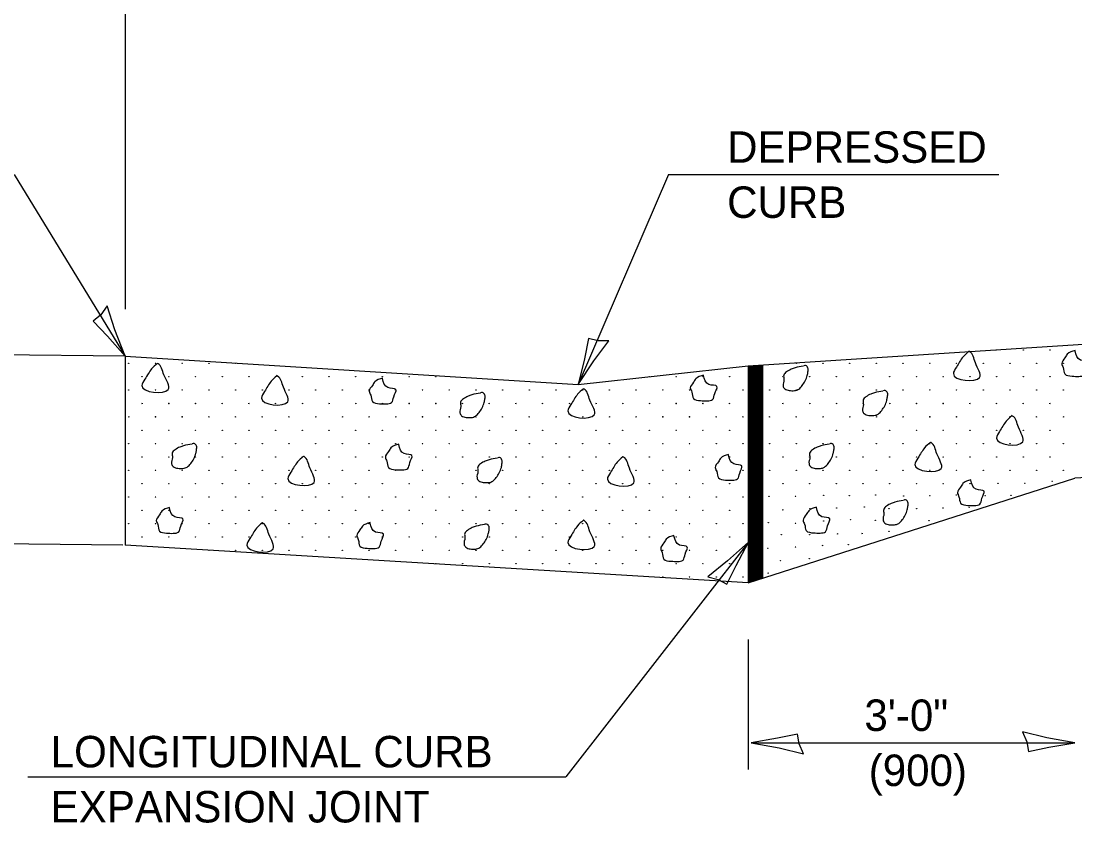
# Model space of a CAD drawing. Extents: x 100779 to 101459, y 100327 to 100767.
# Drawn here: x 100870.8 to 100966.2, y 100621.3 to 100693.9 of the extents above; entities that cross this region are included whole.
import ezdxf

# ---------------------------------------------------------------- set-up
doc = ezdxf.new("R2010")
doc.units = 0
for name, color, linetype in [('Design_PR_Back of Gutter or Curb line', 7, 'Continuous'), ('Design_PR_Roadway Dimensions', 7, 'Continuous'), ('Design_PR_Roadway Notes', 7, 'Continuous'), ('Level 11', 7, 'Continuous'), ('Level 29', 7, 'Continuous'), ('Level 43', 7, 'Continuous'), ('ROW_EX ROW Line', 7, 'Continuous'), ('Stage_Construction Traffic Control', 7, 'Continuous')]:
    doc.layers.add(name, color=color, linetype=linetype)

msp = doc.modelspace()

# ---------------------------------------------------------------- linework, layer by layer
at = {"layer": 'Design_PR_Back of Gutter or Curb line'}
for p, q in [((100936.602, 100662.717), (101136.666, 100675.542)), ((100880.172, 100663.574), (100921.212, 100661.009)), ((100880.172, 100663.574), (100880.172, 100646.476)), ((101148.64, 100663.574), (100966.202, 100652.541)), ((100921.212, 100661.009), (100936.602, 100662.717)), ((100936.602, 100643.054), (100966.202, 100652.541)), ((100936.602, 100643.054), (100880.172, 100646.476))]:
    msp.add_line(p, q, dxfattribs=at)
at = {"layer": 'Design_PR_Roadway Notes'}
for p, q in [((100870.147, 100680.022), (100880.172, 100663.574)), ((100929.385, 100680.022), (100921.212, 100661.009)), ((100929.387, 100680.023), (100959.297, 100680.023)), ((100936.647, 100646.759), (100920.094, 100625.502)), ((100871.368, 100625.503), (100920.096, 100625.503))]:
    msp.add_line(p, q, dxfattribs=at)
for points in [[(100878.549, 100668.147), (100877.97, 100667.342), (100877.301, 100666.758), (100878.585, 100665.388), (100880.172, 100663.574), (100879.246, 100665.977)], [(100924.001, 100664.98), (100923.009, 100664.986), (100922.146, 100665.193), (100921.772, 100663.354), (100921.212, 100661.009), (100922.635, 100663.154)], [(100932.946, 100643.622), (100933.904, 100643.367), (100934.685, 100642.948), (100935.513, 100644.633), (100936.647, 100646.759), (100934.726, 100645.043)]]:
    msp.add_lwpolyline(points, close=True, dxfattribs=at)
at = {"layer": 'Level 11'}
for points in [[(100956.582, 100664.011), (100956.075, 100663.528), (100955.465, 100662.59), (100955.191, 100662.01), (100957.572, 100661.661), (100957.188, 100662.985), (100956.654, 100663.996), (100956.561, 100664.036)], [(100966.211, 100664.093), (100965.508, 100663.76), (100965.297, 100663.435), (100965.007, 100662.922), (100965.143, 100662.554), (100965.297, 100661.974), (100965.94, 100661.775), (100966.546, 100661.759), (100967.032, 100661.877), (100967.222, 100662.415), (100967.422, 100663.057), (100966.7, 100663.236), (100966.211, 100664.057)], [(100883.09, 100662.928), (100882.583, 100662.445), (100881.977, 100661.507), (100881.699, 100660.927), (100884.08, 100660.58), (100883.696, 100661.902), (100883.162, 100662.907), (100883.069, 100662.955)], [(100941.614, 100662.687), (100940.854, 100662.533), (100940.516, 100662.409), (100940.075, 100662.164), (100939.828, 100661.872), (100939.849, 100661.476), (100939.767, 100660.897), (100939.921, 100660.64), (100940.335, 100660.486), (100940.803, 100660.471), (100941.186, 100660.604), (100941.5, 100660.933), (100941.777, 100661.343), (100941.967, 100661.845), (100942.024, 100662.164), (100942.024, 100662.512), (100941.813, 100662.728), (100941.644, 100662.708)], [(100893.909, 100661.799), (100893.407, 100661.317), (100892.801, 100660.378), (100892.524, 100659.799), (100894.904, 100659.451), (100894.52, 100660.773), (100893.987, 100661.778), (100893.893, 100661.826)], [(100903.498, 100661.594), (100902.795, 100661.262), (100902.578, 100660.939), (100902.291, 100660.426), (100902.424, 100660.055), (100902.578, 100659.476), (100903.221, 100659.276), (100903.83, 100659.261), (100904.319, 100659.383), (100904.507, 100659.916), (100904.703, 100660.559), (100903.984, 100660.737), (100903.498, 100661.558)], [(100932.568, 100661.881), (100931.871, 100661.543), (100931.656, 100661.22), (100931.369, 100660.707), (100931.502, 100660.338), (100931.656, 100659.759), (100932.296, 100659.563), (100932.902, 100659.542), (100933.389, 100659.666), (100933.579, 100660.203), (100933.78, 100660.846), (100933.056, 100661.024), (100932.568, 100661.845)], [(100912.352, 100660.239), (100911.586, 100660.086), (100911.244, 100659.968), (100910.813, 100659.717), (100910.56, 100659.43), (100910.581, 100659.035), (100910.505, 100658.455), (100910.659, 100658.199), (100911.069, 100658.045), (100911.535, 100658.03), (100911.921, 100658.163), (100912.238, 100658.491), (100912.51, 100658.896), (100912.7, 100659.403), (100912.762, 100659.717), (100912.762, 100660.07), (100912.546, 100660.287), (100912.377, 100660.266)], [(100921.673, 100660.625), (100921.164, 100660.143), (100920.554, 100659.204), (100920.283, 100658.624), (100922.663, 100658.271), (100922.278, 100659.599), (100921.744, 100660.604), (100921.652, 100660.646)], [(100948.811, 100660.426), (100948.051, 100660.272), (100947.707, 100660.152), (100947.272, 100659.907), (100947.025, 100659.614), (100947.04, 100659.225), (100946.964, 100658.64), (100947.118, 100658.383), (100947.529, 100658.229), (100948, 100658.214), (100948.385, 100658.347), (100948.703, 100658.676), (100948.974, 100659.086), (100949.164, 100659.588), (100949.225, 100659.907), (100949.225, 100660.255), (100949.011, 100660.471), (100948.836, 100660.45)], [(100960.481, 100658.178), (100959.979, 100657.701), (100959.367, 100656.757), (100959.096, 100656.177), (100961.471, 100655.824), (100961.091, 100657.152), (100960.559, 100658.163), (100960.466, 100658.203)], [(100886.24, 100655.628), (100885.475, 100655.474), (100885.136, 100655.356), (100884.701, 100655.106), (100884.449, 100654.817), (100884.469, 100654.424), (100884.393, 100653.842), (100884.547, 100653.586), (100884.958, 100653.432), (100885.423, 100653.417), (100885.809, 100653.551), (100886.126, 100653.874), (100886.398, 100654.285), (100886.588, 100654.792), (100886.645, 100655.106), (100886.645, 100655.459), (100886.434, 100655.67), (100886.265, 100655.655)], [(100904.959, 100655.619), (100904.256, 100655.284), (100904.041, 100654.961), (100903.749, 100654.448), (100903.887, 100654.083), (100904.041, 100653.5), (100904.682, 100653.304), (100905.293, 100653.289), (100905.78, 100653.407), (100905.964, 100653.945), (100906.16, 100654.587), (100905.447, 100654.766), (100904.959, 100655.586)], [(100943.962, 100655.628), (100943.204, 100655.474), (100942.864, 100655.351), (100942.429, 100655.106), (100942.178, 100654.817), (100942.197, 100654.424), (100942.121, 100653.842), (100942.275, 100653.582), (100942.685, 100653.428), (100943.153, 100653.413), (100943.537, 100653.551), (100943.854, 100653.874), (100944.128, 100654.285), (100944.316, 100654.792), (100944.378, 100655.106), (100944.378, 100655.459), (100944.162, 100655.67), (100943.993, 100655.655)], [(100953.094, 100655.776), (100952.592, 100655.299), (100951.986, 100654.355), (100951.714, 100653.776), (100954.089, 100653.422), (100953.704, 100654.75), (100953.175, 100655.757), (100953.078, 100655.803)], [(100896.31, 100654.505), (100895.807, 100654.028), (100895.197, 100653.09), (100894.925, 100652.505), (100897.3, 100652.155), (100896.914, 100653.479), (100896.386, 100654.49), (100896.295, 100654.53)], [(100925.243, 100654.458), (100924.74, 100653.981), (100924.136, 100653.042), (100923.858, 100652.457), (100926.239, 100652.109), (100925.853, 100653.432), (100925.319, 100654.443), (100925.228, 100654.484)], [(100934.831, 100654.684), (100934.128, 100654.351), (100933.919, 100654.023), (100933.626, 100653.51), (100933.765, 100653.141), (100933.919, 100652.56), (100934.559, 100652.366), (100935.165, 100652.351), (100935.652, 100652.468), (100935.842, 100653.006), (100936.037, 100653.648), (100935.319, 100653.827), (100934.831, 100654.648)], [(100913.9, 100654.355), (100913.142, 100654.201), (100912.798, 100654.083), (100912.361, 100653.838), (100912.116, 100653.546), (100912.132, 100653.156), (100912.054, 100652.571), (100912.208, 100652.315), (100912.618, 100652.161), (100913.091, 100652.145), (100913.475, 100652.284), (100913.792, 100652.607), (100914.066, 100653.018), (100914.254, 100653.519), (100914.311, 100653.838), (100914.311, 100654.186), (100914.1, 100654.403), (100913.927, 100654.382)], [(100956.766, 100652.402), (100956.063, 100652.068), (100955.854, 100651.739), (100955.562, 100651.226), (100955.7, 100650.857), (100955.854, 100650.278), (100956.495, 100650.082), (100957.101, 100650.067), (100957.587, 100650.185), (100957.773, 100650.724), (100957.973, 100651.365), (100957.255, 100651.545), (100956.766, 100652.366)], [(100884.209, 100649.877), (100883.506, 100649.544), (100883.295, 100649.221), (100883.003, 100648.708), (100883.141, 100648.344), (100883.295, 100647.758), (100883.936, 100647.565), (100884.542, 100647.549), (100885.03, 100647.667), (100885.218, 100648.205), (100885.414, 100648.847), (100884.696, 100649.026), (100884.209, 100649.846)], [(100942.788, 100649.909), (100942.091, 100649.575), (100941.874, 100649.252), (100941.582, 100648.739), (100941.72, 100648.37), (100941.874, 100647.789), (100942.516, 100647.589), (100943.121, 100647.574), (100943.609, 100647.692), (100943.799, 100648.231), (100943.993, 100648.872), (100943.274, 100649.052), (100942.788, 100649.873)], [(100950.667, 100650.525), (100949.907, 100650.371), (100949.565, 100650.251), (100949.128, 100650.006), (100948.881, 100649.713), (100948.898, 100649.324), (100948.826, 100648.739), (100948.98, 100648.482), (100949.385, 100648.328), (100949.856, 100648.313), (100950.242, 100648.452), (100950.559, 100648.775), (100950.831, 100649.185), (100951.021, 100649.687), (100951.078, 100650.006), (100951.078, 100650.354), (100950.867, 100650.57), (100950.694, 100650.555)], [(100892.59, 100648.482), (100892.088, 100648.005), (100891.482, 100647.067), (100891.205, 100646.487), (100893.58, 100646.132), (100893.202, 100647.462), (100892.668, 100648.467), (100892.575, 100648.507)], [(100902.369, 100648.518), (100901.666, 100648.184), (100901.45, 100647.857), (100901.163, 100647.344), (100901.296, 100646.974), (100901.45, 100646.394), (100902.092, 100646.198), (100902.702, 100646.179), (100903.19, 100646.301), (100903.378, 100646.841), (100903.574, 100647.481), (100902.856, 100647.661), (100902.369, 100648.482)], [(100912.726, 100648.338), (100911.966, 100648.184), (100911.622, 100648.062), (100911.187, 100647.815), (100910.936, 100647.528), (100910.955, 100647.133), (100910.879, 100646.548), (100911.033, 100646.292), (100911.444, 100646.138), (100911.911, 100646.122), (100912.301, 100646.261), (100912.612, 100646.584), (100912.886, 100646.995), (100913.074, 100647.502), (100913.137, 100647.815), (100913.137, 100648.169), (100912.92, 100648.38), (100912.751, 100648.364)], [(100921.673, 100648.718), (100921.164, 100648.241), (100920.554, 100647.302), (100920.283, 100646.717), (100922.663, 100646.369), (100922.278, 100647.692), (100921.744, 100648.703), (100921.652, 100648.744)], [(100929.891, 100647.344), (100929.188, 100647.01), (100928.977, 100646.681), (100928.686, 100646.168), (100928.823, 100645.799), (100928.977, 100645.22), (100929.619, 100645.024), (100930.225, 100645.003), (100930.712, 100645.127), (100930.902, 100645.666), (100931.097, 100646.307), (100930.379, 100646.487), (100929.891, 100647.308)]]:
    msp.add_spline(points, degree=3, dxfattribs=at)
at = {"layer": 'Level 29'}
for p, q in [((100880.172, 100663.574), (100842.548, 100664)), ((100879.97, 100646.476), (100842.352, 100646.901))]:
    msp.add_line(p, q, dxfattribs=at)
at = {"layer": 'Level 43'}
for p, q in [((100880.172, 100724.467), (100880.172, 100667.847)), ((100936.603, 100637.925), (100936.603, 100626.171)), ((100936.877, 100628.584), (100966.202, 100628.584))]:
    msp.add_line(p, q, dxfattribs=at)
for points in [[(100941.625, 100627.59), (100941.24, 100628.504), (100941.089, 100629.378), (100939.252, 100628.994), (100936.877, 100628.584), (100939.41, 100628.124)], [(100961.454, 100629.577), (100961.839, 100628.663), (100961.989, 100627.789), (100963.827, 100628.173), (100966.202, 100628.584), (100963.669, 100629.043)]]:
    msp.add_lwpolyline(points, close=True, dxfattribs=at)
at = {"layer": 'ROW_EX ROW Line'}
for centre in [(100959.107, 100664.139), (100961.526, 100664.139), (100963.944, 100664.139), (100880.512, 100662.93), (100882.931, 100662.93), (100885.349, 100662.93), (100887.767, 100662.93), (100890.186, 100662.93), (100940.97, 100662.93), (100943.388, 100662.93), (100945.807, 100662.93), (100948.225, 100662.93), (100950.643, 100662.93), (100953.062, 100662.93), (100955.48, 100662.93), (100957.898, 100662.93), (100960.316, 100662.93), (100962.735, 100662.93), (100965.153, 100662.93), (100881.722, 100661.721), (100884.14, 100661.721), (100886.558, 100661.721), (100888.976, 100661.721), (100891.395, 100661.721), (100893.813, 100661.721), (100896.231, 100661.721), (100898.65, 100661.721), (100901.068, 100661.721), (100903.486, 100661.721), (100905.905, 100661.721), (100908.323, 100661.721), (100927.669, 100661.721), (100930.088, 100661.721), (100932.506, 100661.721), (100934.924, 100661.721), (100937.343, 100661.721), (100939.761, 100661.721), (100942.179, 100661.721), (100944.598, 100661.721), (100947.016, 100661.721), (100949.434, 100661.721), (100951.852, 100661.721), (100954.271, 100661.721), (100956.689, 100661.721), (100959.107, 100661.721), (100961.526, 100661.721), (100963.944, 100661.721), (100880.512, 100660.512), (100882.931, 100660.512), (100885.349, 100660.512), (100887.767, 100660.512), (100890.186, 100660.512), (100892.604, 100660.512), (100895.022, 100660.512), (100897.441, 100660.512), (100899.859, 100660.512), (100902.277, 100660.512), (100904.695, 100660.512), (100907.114, 100660.512), (100909.532, 100660.512), (100911.95, 100660.512), (100914.369, 100660.512), (100916.787, 100660.512), (100919.205, 100660.512), (100921.624, 100660.512), (100924.042, 100660.512), (100926.46, 100660.512), (100928.879, 100660.512), (100931.297, 100660.512), (100933.715, 100660.512), (100936.133, 100660.512), (100938.552, 100660.512), (100940.97, 100660.512), (100943.388, 100660.512), (100945.807, 100660.512), (100948.225, 100660.512), (100950.643, 100660.512), (100953.062, 100660.512), (100955.48, 100660.512), (100957.898, 100660.512), (100960.316, 100660.512), (100962.735, 100660.512), (100965.153, 100660.512), (100881.722, 100659.302), (100884.14, 100659.302), (100886.558, 100659.302), (100888.976, 100659.302), (100891.395, 100659.302), (100893.813, 100659.302), (100896.231, 100659.302), (100898.65, 100659.302), (100901.068, 100659.302), (100903.486, 100659.302), (100905.905, 100659.302), (100908.323, 100659.302), (100910.741, 100659.302), (100913.16, 100659.302), (100915.578, 100659.302), (100917.996, 100659.302), (100920.414, 100659.302), (100922.833, 100659.302), (100925.251, 100659.302), (100927.669, 100659.302), (100930.088, 100659.302), (100932.506, 100659.302), (100934.924, 100659.302), (100937.343, 100659.302), (100939.761, 100659.302), (100942.179, 100659.302), (100944.598, 100659.302), (100947.016, 100659.302), (100949.434, 100659.302), (100951.852, 100659.302), (100954.271, 100659.302), (100956.689, 100659.302), (100959.107, 100659.302), (100961.526, 100659.302), (100963.944, 100659.302), (100880.512, 100658.093), (100882.931, 100658.093), (100885.349, 100658.093), (100887.767, 100658.093), (100890.186, 100658.093), (100892.604, 100658.093), (100895.022, 100658.093), (100897.441, 100658.093), (100899.859, 100658.093), (100902.277, 100658.093), (100904.695, 100658.093), (100907.114, 100658.093), (100909.532, 100658.093), (100911.95, 100658.093), (100914.369, 100658.093), (100916.787, 100658.093), (100919.205, 100658.093), (100921.624, 100658.093), (100924.042, 100658.093), (100926.46, 100658.093), (100928.879, 100658.093), (100931.297, 100658.093), (100933.715, 100658.093), (100936.133, 100658.093), (100938.552, 100658.093), (100940.97, 100658.093), (100943.388, 100658.093), (100945.807, 100658.093), (100948.225, 100658.093), (100950.643, 100658.093), (100953.062, 100658.093), (100955.48, 100658.093), (100957.898, 100658.093), (100960.316, 100658.093), (100962.735, 100658.093), (100965.153, 100658.093), (100881.722, 100656.884), (100884.14, 100656.884), (100886.558, 100656.884), (100888.976, 100656.884), (100891.395, 100656.884), (100893.813, 100656.884), (100896.231, 100656.884), (100898.65, 100656.884), (100901.068, 100656.884), (100903.486, 100656.884), (100905.905, 100656.884), (100908.323, 100656.884), (100910.741, 100656.884), (100913.16, 100656.884), (100915.578, 100656.884), (100917.996, 100656.884), (100920.414, 100656.884), (100922.833, 100656.884), (100925.251, 100656.884), (100927.669, 100656.884), (100930.088, 100656.884), (100932.506, 100656.884), (100934.924, 100656.884), (100937.343, 100656.884), (100939.761, 100656.884), (100942.179, 100656.884), (100944.598, 100656.884), (100947.016, 100656.884), (100949.434, 100656.884), (100951.852, 100656.884), (100954.271, 100656.884), (100956.689, 100656.884), (100959.107, 100656.884), (100961.526, 100656.884), (100963.944, 100656.884), (100880.512, 100655.675), (100882.931, 100655.675), (100885.349, 100655.675), (100887.767, 100655.675), (100890.186, 100655.675), (100892.604, 100655.675), (100895.022, 100655.675), (100897.441, 100655.675), (100899.859, 100655.675), (100902.277, 100655.675), (100904.695, 100655.675), (100907.114, 100655.675), (100909.532, 100655.675), (100911.95, 100655.675), (100914.369, 100655.675), (100916.787, 100655.675), (100919.205, 100655.675), (100921.624, 100655.675), (100924.042, 100655.675), (100926.46, 100655.675), (100928.879, 100655.675), (100931.297, 100655.675), (100933.715, 100655.675), (100936.133, 100655.675), (100938.552, 100655.675), (100940.97, 100655.675), (100943.388, 100655.675), (100945.807, 100655.675), (100948.225, 100655.675), (100950.643, 100655.675), (100953.062, 100655.675), (100955.48, 100655.675), (100957.898, 100655.675), (100960.316, 100655.675), (100962.735, 100655.675), (100965.153, 100655.675), (100881.722, 100654.466), (100884.14, 100654.466), (100886.558, 100654.466), (100888.976, 100654.466), (100891.395, 100654.466), (100893.813, 100654.466), (100896.231, 100654.466), (100898.65, 100654.466), (100901.068, 100654.466), (100903.486, 100654.466), (100905.905, 100654.466), (100908.323, 100654.466), (100910.741, 100654.466), (100913.16, 100654.466), (100915.578, 100654.466), (100917.996, 100654.466), (100920.414, 100654.466), (100922.833, 100654.466), (100925.251, 100654.466), (100927.669, 100654.466), (100930.088, 100654.466), (100932.506, 100654.466), (100934.924, 100654.466), (100937.343, 100654.466), (100939.761, 100654.466), (100942.179, 100654.466), (100944.598, 100654.466), (100947.016, 100654.466), (100949.434, 100654.466), (100951.852, 100654.466), (100954.271, 100654.466), (100956.689, 100654.466), (100959.107, 100654.466), (100961.526, 100654.466), (100963.944, 100654.466), (100880.512, 100653.257), (100882.931, 100653.257), (100885.349, 100653.257), (100887.767, 100653.257), (100890.186, 100653.257), (100892.604, 100653.257), (100895.022, 100653.257), (100897.441, 100653.257), (100899.859, 100653.257), (100902.277, 100653.257), (100904.695, 100653.257), (100907.114, 100653.257), (100909.532, 100653.257), (100911.95, 100653.257), (100914.369, 100653.257), (100916.787, 100653.257), (100919.205, 100653.257), (100921.624, 100653.257), (100924.042, 100653.257), (100926.46, 100653.257), (100928.879, 100653.257), (100931.297, 100653.257), (100933.715, 100653.257), (100936.133, 100653.257), (100938.552, 100653.257), (100940.97, 100653.257), (100943.388, 100653.257), (100945.807, 100653.257), (100948.225, 100653.257), (100950.643, 100653.257), (100953.062, 100653.257), (100955.48, 100653.257), (100957.898, 100653.257), (100960.316, 100653.257), (100962.735, 100653.257), (100965.153, 100653.257), (100881.722, 100652.048), (100884.14, 100652.048), (100886.558, 100652.048), (100888.976, 100652.048), (100891.395, 100652.048), (100893.813, 100652.048), (100896.231, 100652.048), (100898.65, 100652.048), (100901.068, 100652.048), (100903.486, 100652.048), (100905.905, 100652.048), (100908.323, 100652.048), (100910.741, 100652.048), (100913.16, 100652.048), (100915.578, 100652.048), (100917.996, 100652.048), (100920.414, 100652.048), (100922.833, 100652.048), (100925.251, 100652.048), (100927.669, 100652.048), (100930.088, 100652.048), (100932.506, 100652.048), (100934.924, 100652.048), (100937.343, 100652.048), (100939.761, 100652.048), (100942.179, 100652.048), (100944.598, 100652.048), (100947.016, 100652.048), (100949.434, 100652.048), (100951.852, 100652.048), (100954.271, 100652.048), (100956.689, 100652.048), (100959.227, 100652.082), (100961.667, 100652.082), (100964.14, 100652.246), (100880.512, 100650.838), (100882.931, 100650.838), (100885.349, 100650.838), (100887.767, 100650.838), (100890.186, 100650.838), (100892.604, 100650.838), (100895.022, 100650.838), (100897.441, 100650.838), (100899.859, 100650.838), (100902.277, 100650.838), (100904.695, 100650.838), (100907.114, 100650.838), (100909.532, 100650.838), (100911.95, 100650.838), (100914.369, 100650.838), (100916.787, 100650.838), (100919.205, 100650.838), (100921.624, 100650.838), (100924.042, 100650.838), (100926.46, 100650.838), (100928.879, 100650.838), (100931.297, 100650.838), (100933.715, 100650.838), (100936.133, 100650.838), (100938.49, 100650.895), (100940.897, 100650.895), (100943.435, 100650.994), (100945.776, 100650.962), (100948.149, 100651.027), (100950.689, 100650.929), (100953.062, 100650.962), (100955.468, 100651.027), (100958.072, 100650.962), (100960.413, 100650.994), (100937.238, 100649.742), (100942.216, 100649.775), (100944.622, 100649.84), (100947.128, 100649.939), (100949.37, 100649.775), (100951.875, 100649.775), (100954.249, 100649.84), (100956.622, 100649.907), (100881.722, 100649.629), (100884.14, 100649.629), (100886.558, 100649.629), (100888.976, 100649.629), (100891.395, 100649.629), (100893.813, 100649.629), (100896.231, 100649.629), (100898.65, 100649.629), (100901.068, 100649.629), (100903.486, 100649.629), (100905.905, 100649.629), (100908.323, 100649.629), (100910.741, 100649.629), (100913.16, 100649.629), (100915.578, 100649.629), (100917.996, 100649.629), (100920.414, 100649.629), (100922.833, 100649.629), (100925.251, 100649.629), (100927.669, 100649.629), (100930.088, 100649.629), (100932.506, 100649.629), (100934.924, 100649.629), (100939.743, 100649.676), (100945.875, 100648.785), (100950.589, 100648.819), (100880.512, 100648.42), (100882.931, 100648.42), (100885.349, 100648.42), (100887.767, 100648.42), (100890.186, 100648.42), (100892.604, 100648.42), (100895.022, 100648.42), (100897.441, 100648.42), (100899.859, 100648.42), (100902.277, 100648.42), (100904.695, 100648.42), (100907.114, 100648.42), (100909.532, 100648.42), (100911.95, 100648.42), (100914.369, 100648.42), (100916.787, 100648.42), (100919.205, 100648.42), (100921.624, 100648.42), (100924.042, 100648.42), (100926.46, 100648.42), (100928.879, 100648.42), (100931.297, 100648.42), (100933.715, 100648.42), (100936.133, 100648.42), (100938.425, 100648.521), (100940.897, 100648.457), (100943.435, 100648.653), (100948.117, 100648.72), (100952.995, 100648.687), (100881.722, 100647.211), (100884.14, 100647.211), (100886.558, 100647.211), (100888.976, 100647.211), (100891.395, 100647.211), (100893.813, 100647.211), (100896.231, 100647.211), (100898.65, 100647.211), (100901.068, 100647.211), (100903.486, 100647.211), (100905.905, 100647.211), (100908.323, 100647.211), (100910.741, 100647.211), (100913.16, 100647.211), (100915.578, 100647.211), (100917.996, 100647.211), (100920.414, 100647.211), (100922.833, 100647.211), (100925.251, 100647.211), (100927.669, 100647.211), (100930.088, 100647.211), (100932.506, 100647.211), (100934.924, 100647.211), (100937.238, 100647.335), (100939.611, 100647.434), (100942.183, 100647.434), (100944.688, 100647.501), (100946.93, 100647.533), (100949.37, 100647.73), (100887.767, 100646.002), (100890.186, 100646.002), (100892.604, 100646.002), (100895.022, 100646.002), (100897.441, 100646.002), (100899.859, 100646.002), (100902.277, 100646.002), (100904.695, 100646.002), (100907.114, 100646.002), (100909.532, 100646.002), (100911.95, 100646.002), (100914.369, 100646.002), (100916.787, 100646.002), (100919.205, 100646.002), (100921.624, 100646.002), (100924.042, 100646.002), (100926.46, 100646.002), (100928.879, 100646.002), (100931.297, 100646.002), (100933.715, 100646.002), (100936.133, 100646.002), (100938.39, 100646.18), (100940.897, 100646.312), (100943.336, 100646.446), (100945.677, 100646.511), (100939.545, 100645.06), (100942.149, 100645.257), (100908.323, 100644.793), (100910.741, 100644.793), (100913.16, 100644.793), (100915.578, 100644.793), (100917.996, 100644.793), (100920.414, 100644.793), (100922.833, 100644.793), (100925.251, 100644.793), (100927.669, 100644.793), (100930.088, 100644.793), (100932.506, 100644.793), (100934.924, 100644.793), (100937.369, 100644.895), (100928.879, 100643.583), (100931.297, 100643.583), (100933.715, 100643.583), (100936.133, 100643.583), (100938.425, 100643.939)]:
    msp.add_circle(centre, 0.0171, dxfattribs=at)
at = {"layer": 'Stage_Construction Traffic Control'}
for p, q in [((100936.602, 100662.717), (100936.602, 100643.054)), ((100936.632, 100662.717), (100936.632, 100643.06)), ((100936.668, 100662.717), (100936.668, 100643.069)), ((100936.704, 100662.717), (100936.704, 100643.081)), ((100936.735, 100662.717), (100936.735, 100643.09)), ((100936.771, 100662.717), (100936.771, 100643.101)), ((100936.801, 100662.717), (100936.801, 100643.117)), ((100936.837, 100662.717), (100936.837, 100643.12)), ((100936.873, 100662.717), (100936.873, 100643.138)), ((100936.909, 100662.717), (100936.909, 100643.147)), ((100936.946, 100662.717), (100936.946, 100643.157)), ((100936.976, 100662.717), (100936.976, 100643.168)), ((100937.012, 100662.717), (100937.012, 100643.177)), ((100937.042, 100662.717), (100937.042, 100643.189)), ((100937.079, 100662.717), (100937.079, 100643.204)), ((100937.115, 100662.717), (100937.115, 100643.208)), ((100937.145, 100662.717), (100937.145, 100643.223)), ((100937.181, 100662.717), (100937.181, 100643.234)), ((100937.217, 100662.717), (100937.217, 100643.244)), ((100937.248, 100662.717), (100937.248, 100643.255)), ((100937.284, 100662.717), (100937.284, 100643.265)), ((100937.314, 100662.717), (100937.314, 100643.274)), ((100937.35, 100662.717), (100937.35, 100643.291)), ((100937.386, 100662.717), (100937.386, 100643.295)), ((100937.422, 100662.717), (100937.422, 100643.31)), ((100937.453, 100662.717), (100937.453, 100643.322)), ((100937.489, 100662.717), (100937.489, 100643.331)), ((100937.525, 100662.717), (100937.525, 100643.343)), ((100937.555, 100662.717), (100937.555, 100643.352)), ((100937.592, 100662.717), (100937.592, 100643.362)), ((100937.622, 100662.717), (100937.622, 100643.377)), ((100937.658, 100662.717), (100937.658, 100643.383)), ((100937.694, 100662.717), (100937.694, 100643.398)), ((100937.73, 100662.717), (100937.73, 100643.409)), ((100937.766, 100662.717), (100937.766, 100643.419)), ((100937.797, 100662.717), (100937.797, 100643.428)), ((100937.833, 100662.717), (100937.833, 100643.44)), ((100937.863, 100662.717), (100937.863, 100643.449)), ((100937.899, 100662.717), (100937.899, 100643.464))]:
    msp.add_line(p, q, dxfattribs=at)

# ---------------------------------------------------------------- texts
at = {"layer": 'Design_PR_Roadway Dimensions'}
for s, p in [('3\'-0"', (100947.136, 100629.654)), ('(900)', (100947.529, 100624.667))]:
    msp.add_text(s, height=2.85, dxfattribs=at).set_placement(p)
at = {"layer": 'Design_PR_Roadway Notes'}
for s, height, p in [('DEPRESSED', 2.85, (100934.704, 100681.093)), ('CURB', 2.85, (100934.704, 100676.105)), ('LONGITUDINAL CURB', 2.84999, (100873.44, 100626.357)), ('EXPANSION JOINT', 2.84999, (100873.44, 100621.37))]:
    msp.add_text(s, height=height, dxfattribs=at).set_placement(p)

doc.saveas('drawing.dxf')
